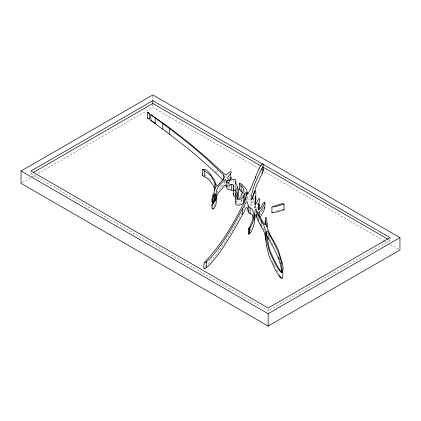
<?xml version="1.0" encoding="UTF-8"?>
<svg xmlns="http://www.w3.org/2000/svg" width="421" height="421" viewBox="0 0 421 421"><rect width="100%" height="100%" fill="white"/><g stroke="black" fill="none" stroke-linecap="round" stroke-linejoin="round"><path stroke-width="0.32" stroke-dasharray="2.1 1.58" d="M241.48 199.917A18.556 10.714 0 0 0 241.249 200.864C241.201 205.511 234.686 205.027 236.686 199.807M254.658 197.538C253.31 199.754 253.021 204.832 250.932 205.632L250.932 201.827M254.831 207.842L254.831 205.564L254.847 208.1M227.319 186.214L227.329 184.151M235.913 186.461L235.781 187.613A18.103 10.451 0 0 0 235.744 188.324M254.989 208.279L255.237 205.753M212.973 204.085L212.637 205.832A28.175 16.266 0 0 0 212.6 206.232M251.358 201.054L250.932 205.632M257.999 218.883L258.415 218.231M227.329 186.05C229.103 184.44 231.013 189.624 227.84 187.755M214.205 206.343L213.9 207.369M237.139 200.101L236.686 202.659M262.499 210.063L261.494 212.21A55.435 32.007 0 0 1 260.662 213.594L259.836 214.773M241.543 199.738L241.675 199.396M244.933 206.153L243.438 209.569M250.427 195.239L247.748 200.164L247.322 198.949A49.846 28.781 0 0 1 247.206 198.328L247.169 198.107A47.431 27.381 0 0 0 246.88 196.723M241.633 213.263C231.939 231.592 221.435 249.837 207.227 265.088M250.5 231.108L250.99 230.192M257.294 207.179L256.573 208.442M263.03 208.953L262.872 209.211A12.393 7.157 0 0 0 262.604 209.769M263.193 208.711L263.714 208.111M220.83 187.85L217.778 191.345M205.048 267.282L205.422 266.903L205.422 263.73M229.961 177.425L229.208 178.083A27.46 15.856 0 0 0 228.882 178.404M30.933 172.168L30.933 173.884L32.075 173.226M22.187 182.735L35.822 174.868M38.09 173.552L152.839 107.302L258.178 168.121M30.933 173.884L268.161 310.84L390.067 240.459L390.067 238.175M232.687 185.645L231.966 185.877M276.497 211.047L277.749 210.642M278.155 210.511L281.944 209.395A3.1 1.789 0 0 1 282.523 209.374M265.714 222.904L265.998 223.019M234.744 184.714L235.218 184.693M230.587 185.945L228.45 184.83M205.059 174.936L208.127 177.541M388.357 239.475L390.067 240.459M258.747 168.447L260.452 169.431M264.441 171.736L383.436 240.438M384.01 240.765L387.994 243.07M390.272 244.385L398.813 249.316M165.679 130.594L167.742 132.12M242.191 190.55L242.643 190.976M215.199 171.326L217.062 173.073L217.062 169.905M218.246 174.194L218.967 174.873M208.716 178.183L209.353 178.904M210.095 179.762L210.774 180.556M224.198 181.456C225.719 183.73 222.183 185.629 221.246 187.377L221.246 184.84M264.209 229.524L262.841 227.535M242.917 193.507L243.196 193.955M276.481 269.956L277.034 270.935M272.834 244.838L270.335 240.249L270.335 237.712M274.05 265.404L274.918 267.072M272.997 263.267L273.787 264.872M272.05 261.199L272.761 262.751M227.619 187.387L227.329 186.398M244.291 190.85L244.769 192.06M246.501 198.959L246.664 200.38L246.58 198.717M212.663 208.016L212.594 207.369M212.616 204.459L212.815 208.111M277.871 269.872L277.871 272.408M268.161 308.561L268.161 310.84M258.031 217.599L258.031 218.741M257.573 202.875L257.573 206.048M255.531 205.706L255.531 208.242M253.321 198.028L253.321 201.201M250.5 227.935L250.5 230.471M247.169 196.839L247.169 198.107M243.654 192.376L243.654 193.328M242.133 194.828L242.133 196.733M241.201 199.975L241.201 201.243M236.339 187.313L236.339 188.582M235.744 185.335L235.744 188.187M233.423 180.209L233.423 183.382M229.798 184.972L229.798 187.508M224.661 181.472L224.661 182.425M212.689 204.164L212.689 205.432M152.839 95.509L152.839 99.693M152.839 104.134L152.839 107.302M243.575 191.887A85.705 49.483 0 0 1 244.033 192.355M214.721 204.096A84.61 48.847 0 0 1 214.352 205.795M274.845 211.584A44.726 25.823 0 0 1 275.655 211.321"/><path stroke-width="0.63" d="M222.998 180.067L208.463 166.19L193.339 152.939L174.278 137.841L150.955 120.564L150.739 114.607L165.679 124.884L182.435 137.667A875.875 505.679 0 0 1 194.944 147.818L206.7 157.891L224.519 174.078L226.414 175.025L228.545 173.047A27.46 15.856 0 0 1 229.208 172.378C234.708 169.016 228.145 176.473 227.656 177.809C228.735 183.772 237.265 175.441 235.781 181.909A18.103 10.451 0 0 0 235.765 183.082L236.097 184.43L236.939 185.624A12.756 7.362 0 0 1 237.265 186.377L237.412 186.966A11.041 6.373 0 0 0 237.623 187.771C239.786 190.05 237.318 193.102 236.77 195.633C235.571 199.738 241.901 198.691 241.249 195.16A18.556 10.714 0 0 1 241.543 194.028C243.759 191.539 244.606 187.934 241.144 185.84C237.381 181.951 241.286 183.109 243.106 185.719A85.705 49.483 0 0 1 244.48 187.108L246.138 189.029L246.701 190.371A47.431 27.381 0 0 1 247.164 192.402L247.206 192.623A49.846 28.781 0 0 0 247.322 193.239L247.748 194.455L251.8 186.477L257.205 172.842A211.405 122.053 0 0 1 258.573 169.805C258.704 168.805 263.293 160.369 263.335 165.274C258.099 176.262 251.847 187.64 250.932 199.928C253.368 198.875 253.321 192.681 255.468 190.581C256.726 195.034 254.7 200.243 254.831 204.99C256.415 204.217 257.563 199.959 259.273 198.423C260.515 199.612 255.3 214.857 260.662 207.885A55.435 32.007 0 0 0 261.494 206.506L262.499 204.359A12.393 7.157 0 0 1 262.872 203.506C267.524 198.391 261.22 211.547 259.252 211.974C256.163 213.363 260.036 216.704 260.667 218.462C261.809 219.288 265.677 228.54 265.193 222.404C265.214 211.6 267.293 220.646 267.003 225.061C268.288 235.534 276.918 243.517 279.465 253.731C280.497 258.457 285.727 268.977 281.454 272.919C276.397 267.377 273.35 259.783 270.108 252.974A156.465 90.336 0 0 1 268.577 248.643L266.719 240.907L264.751 227.761L263.314 224.477L258.068 215.226L255.979 208.979L255.131 210.579L254.258 216.931A121.432 70.107 0 0 1 253.495 220.215C251.937 226.056 246.585 233.529 252.521 220.315A78.143 45.115 0 0 0 253.184 216.978L253.247 211.958L252.053 209.058A5.847 3.379 0 0 0 250.942 208.221L248.611 207.006L248.122 205.432A43.247 24.971 0 0 0 247.927 204.206C246.869 197.202 243.97 207.627 242.512 208.879C232.845 226.324 223.141 244.122 209.669 258.983C209.426 258.957 204.122 264.767 204.301 262.467C220.846 245.585 232.829 224.825 243.438 203.864C244.806 203.764 248.858 188.14 244.659 193.702A22.797 13.162 0 0 0 244.069 194.855C244.354 199.317 235.171 201.88 235.286 196.749A34.069 19.671 0 0 1 235.423 196.012L236.591 192.155A49.452 28.554 0 0 0 237.07 190.776C238.228 188.129 235.307 189.155 234.571 190.697C231.639 190.597 234.755 185.993 233.402 184.661C229.655 184.777 226.14 183.44 225.598 179.409C222.035 182.246 217.015 186.777 216.257 191.976A77.753 44.889 0 0 0 216.036 194.249C217.415 201.022 210.374 209.337 212.2 197.302A59.756 34.496 0 0 1 212.837 195.081C214.994 190.897 216.22 185.977 213.973 181.525A51.388 29.67 0 0 0 212.458 178.499C210.916 174.041 204.927 171.905 202.527 169.305C207.885 168.289 210.611 175.578 213.726 178.83A39.932 23.055 0 0 1 214.663 180.598L215.805 183.835A68.639 39.627 0 0 0 216.057 184.693L216.92 186.556L224.198 178.03L224.63 176.525L222.998 174.362L208.463 160.485L193.339 147.234L174.278 132.131L150.739 114.607M202.338 169.468L202.354 175.31L208.137 178.988L212.458 184.209A51.388 29.67 0 0 1 213.973 187.229L214.889 190.303M253.247 217.668L252.053 214.763A5.847 3.379 0 0 0 250.942 213.931L248.611 212.716L248.122 211.142A43.247 24.971 0 0 0 247.927 209.911C246.869 202.911 243.97 213.331 242.512 214.584C232.845 232.034 223.141 249.827 209.669 264.688C205.501 268.035 202.748 272.529 204.106 262.972M235.318 201.043L235.318 198.186M242.57 193.044L239.517 189.345L239.486 183.319M264.788 202.227C265.872 207.785 263.251 213.342 259.683 217.389M282.633 270.966C284.701 292 271.866 262.178 270.108 258.683A156.465 90.336 0 0 1 268.577 254.352L266.719 246.611L264.751 233.471L263.314 230.182L258.068 220.93L255.979 214.689L255.131 216.289L254.258 222.635A121.432 70.107 0 0 1 253.495 225.919C252.568 229.661 248.074 239.181 249.653 227.351M263.351 166.795L263.199 171.394L256.489 185.556L251.632 199.917M211.926 204.432C211.379 215.199 217.546 204.622 216.036 199.954A77.753 44.889 0 0 1 216.257 197.681L217.352 194.092L225.246 184.982L225.877 185.556L226.777 188.203L227.661 189.182L229.561 189.86L233.402 190.371M204.106 268.682L204.485 267.919M248.569 228.277L249.185 228.277L249.185 233.987L248.879 234.165L248.574 234.002L248.569 228.277L249.185 228.277M248.574 234.002L249.185 233.987M283.986 204.074L277.781 205.969A76.88 44.384 0 0 1 275.613 206.474L271.919 207.085L274.466 206.011A44.726 25.823 0 0 1 275.655 205.611L281.944 203.69A3.1 1.789 0 0 1 282.801 203.675L283.986 204.074L283.98 209.874L277.781 211.679A76.88 44.384 0 0 1 275.613 212.179L271.934 212.821L271.919 207.085M249.653 233.06L249.842 232.387M255.294 205.174C255.163 202.427 256.91 198.501 255.331 196.307M265.298 224.635L265.472 223.43M233.445 193.339C232.26 195.76 234.671 197.77 235.976 195.023M212.689 199.722L212.637 200.128A28.175 16.266 0 0 0 212.579 201.301L213.105 203.269L214.352 200.086A84.61 48.847 0 0 0 214.821 197.823C216.294 186.382 211.61 200.543 212.689 202.896M147.455 112.381L148.15 112.581A5.589 3.226 0 0 1 148.96 113.049L149.355 113.417L149.355 119.143L148.96 118.759A5.589 3.226 0 0 0 148.15 118.285L147.476 118.059L147.455 112.37L149.355 113.438M147.455 118.085L149.355 119.143M258.678 210.247C258.605 208.721 260.41 204.864 259.094 204.274M235.544 201.217L235.423 201.717A34.069 19.671 0 0 0 235.286 202.459C235.165 207.59 244.359 205.027 244.064 200.564A22.797 13.162 0 0 1 244.659 199.407L245.596 198.117L246.053 198.112M213.131 203.469L214.463 199.643M237.76 198.549L238.549 195.676L238.318 194.439M281.896 278.002L282.059 277.555M239.486 189.024L239.933 188.871M214.578 199.386L214.92 198.933M202.338 175.178L202.643 174.962M271.934 212.821L272.887 212.3M229.608 180.477C230.192 179.662 232.224 178.278 231.129 177.141M217.352 191.813L216.973 192.218M213.305 208.832L212.773 208.527M21.05 171.031L152.839 94.941L399.95 237.607L399.95 249.969L268.161 326.059L21.05 183.393L21.05 171.031L268.161 313.698L399.95 237.607M152.839 100.645L30.933 171.031L268.161 307.988L390.067 237.607L152.839 100.645L152.839 103.498L33.212 172.568M264.214 207.758L264.788 207.932M262.815 169.484L263.478 170.031M150.739 120.317L155.312 123.227M283.517 209.495L283.986 209.784M152.839 103.498L260.931 165.906M262.636 166.89L387.788 239.144M267.146 236.449C273.661 247.643 280.428 259.257 281.886 272.376M280.991 277.649L279.439 275.087M268.893 233.587C263.999 223.43 268.435 243.88 268.645 245.585A152.902 88.278 0 0 0 270.435 251.5C273.455 258.71 276.944 266.404 281.654 272.503L281.896 272.298C282.87 258.294 275.345 245.496 268.893 233.587L268.893 239.291M258.594 220.699L258.041 219.378M278.618 257.236L279.465 259.436M215.389 188.166L214.663 186.303A39.932 23.055 0 0 0 214.378 185.714M280.56 262.588L280.896 263.614M266.682 225.814L266.788 226.756M268.161 313.698L268.161 326.059M266.925 223.283L266.925 226.456M266.756 232.303L266.756 235.471M265.698 233.697L265.698 239.402M265.225 220.857L265.225 224.661M262.178 167.758L262.178 173.468M261.109 220.746L261.109 226.451M259.252 211.974L259.252 216.415M258.831 203.738L258.831 209.447M256.805 211.5L256.805 217.204M255.647 176.825L255.647 178.094M255.558 197.028L255.558 202.733M254.7 213.773L254.7 219.478M250.09 207.827L250.09 213.536M248.169 205.853L248.169 211.563M247.169 192.402L247.169 193.671M246.501 193.255L246.501 195.791M244.948 193.255L244.948 198.965M243.775 195.723L243.775 201.433M242.512 208.879L242.512 214.584M241.144 185.84L241.144 191.544M238.539 192.06L238.539 193.492M237.412 186.966L237.412 188.234M237.323 193.934L237.323 198.37M235.813 181.672L235.813 184.209M235.318 189.971L235.318 195.681M233.692 185.887L233.692 187.792M233.313 188.987L233.313 194.697M231.271 184.366L231.271 190.076M230.697 173.578L230.697 179.288M226.245 180.988L226.245 186.698M223.688 175.131L223.688 179.567M216.015 194.707L216.015 200.417M215.805 183.835L215.805 185.103M215.084 194.928L215.084 196.197M214.01 195.06L214.01 200.77M206.427 261.894L206.427 267.603M204.711 170.958L204.711 176.662M169.537 128.631L169.537 134.341M162.795 123.716L162.795 129.426M155.186 118.048L155.186 123.753M227.329 180.346C228.166 185.666 232.097 179.383 227.329 180.346"/></g></svg>
